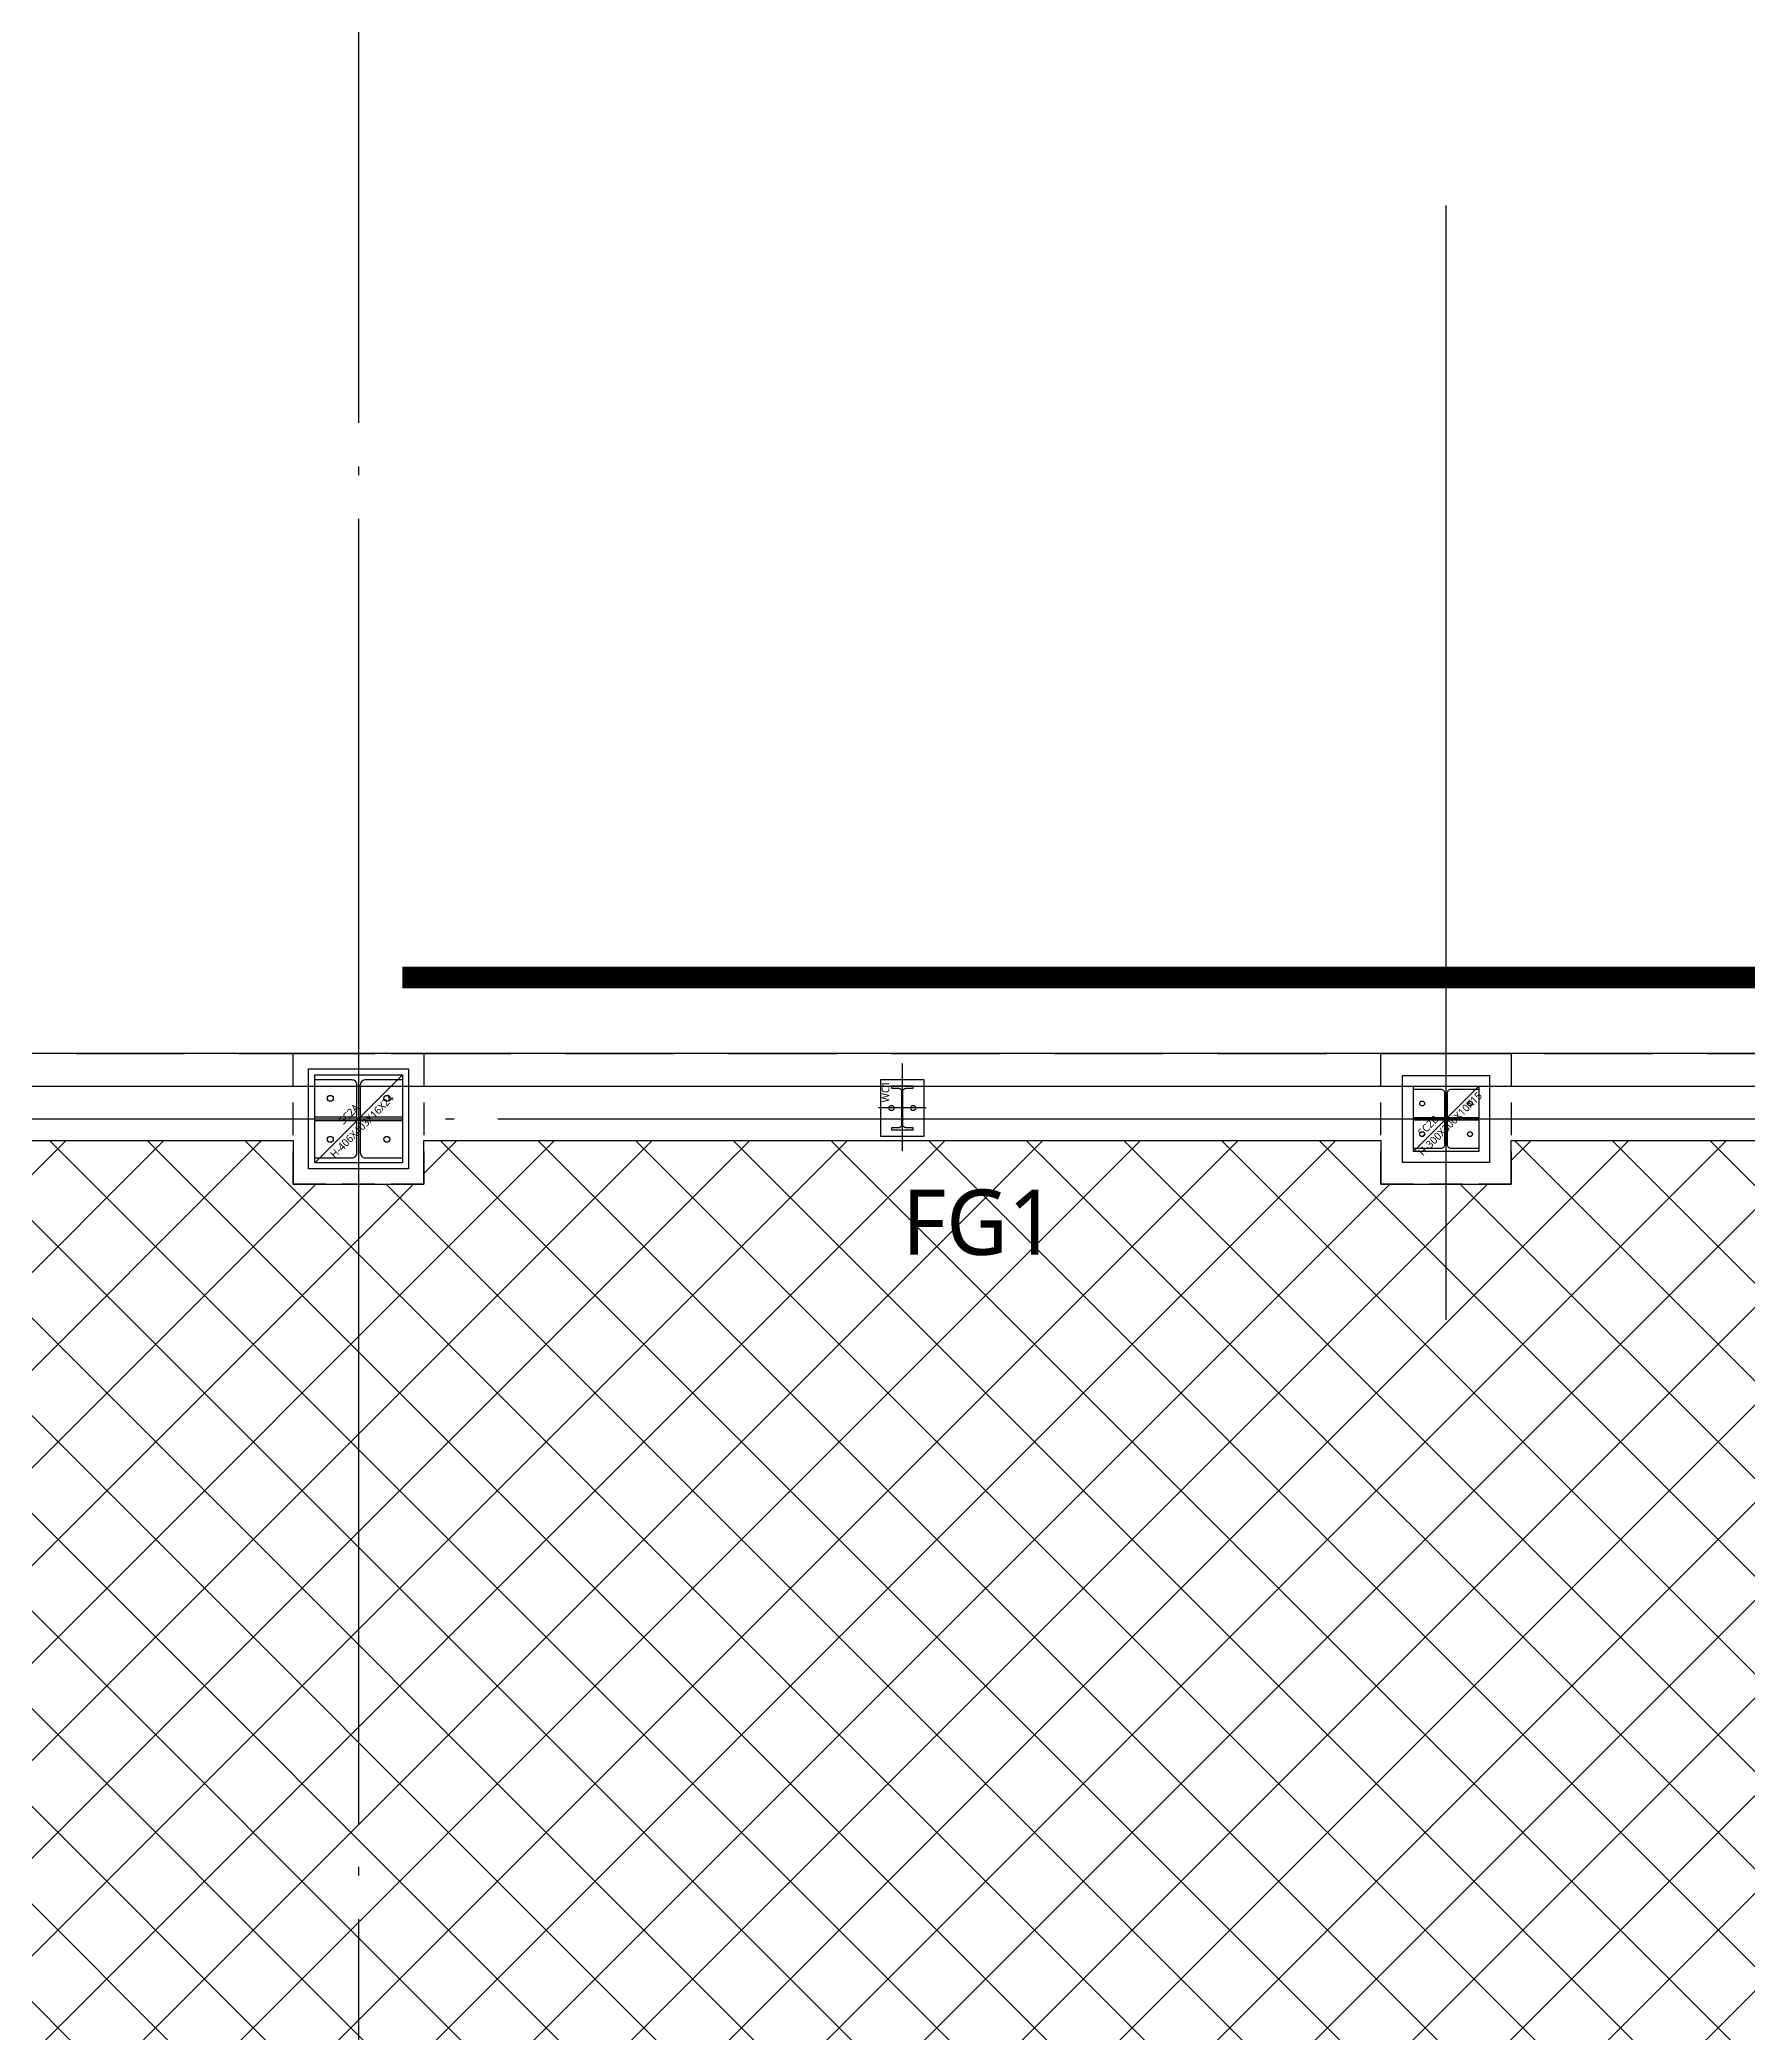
# Model space of a CAD drawing. Header units: millimetres. Extents: x -734060 to 504600, y -7739 to 118800.
# Drawn here: x 101035 to 108884, y 81700 to 90862 of the extents above; entities that cross this region are included whole.
import ezdxf
from ezdxf.enums import TextEntityAlignment as Align

# ---------------------------------------------------------------- set-up
doc = ezdxf.new("R2010")
doc.units = ezdxf.units.MM
doc.header["$LTSCALE"] = 200
for name, pattern in [('CEN-GAUN', [32.2, 30, -1, 0.2, -1]), ('CONTINOUS', [0]), ('H3', [3, 2, -1]), ('HID', [2.3, 1.5, -0.8]), ('HID2-GAUN', [3.75, 2.5, -1.25]), ('HIDDEN', [0.375, 0.25, -0.125]), ('PHANTOM2', [1.25, 0.625, -0.125, 0.125, -0.125, 0.125, -0.125])]:
    doc.linetypes.add(name, pattern=pattern)
doc.layers.get('DEFPOINTS').update_dxf_attribs({"color": 137})
for name, color, linetype in [('0-기초', 4, 'H3'), ('09GIRDER', 2, 'Continuous'), ('CEN', 1, 'CEN-GAUN'), ('G', 3, 'Continuous'), ('Slab Line', 7, 'Continuous'), ('STEEL BASE', 13, 'Continuous'), ('WAL', 3, 'Continuous'), ('Z-하부구조체', 6, 'HIDDEN'), ('브레이싱', 8, 'Continuous')]:
    doc.layers.add(name, color=color, linetype=linetype)
doc.layers.add('TEMP', color=171, linetype='Continuous', plot=False)
doc.styles.add('스타일1', font='malgun.ttf')
doc.styles.add('울릉도L', font='malgun.ttf')

# ---------------------------------------------------------------- blocks, each defined once
blk = doc.blocks.new('X-S-PDH')
at = {"layer": 'Z-하부구조체', "color": 251, "ltscale": 3}
for points in [[(60700, 300), (61300, 300), (61300, -300), (60700, -300)], [(65700, 300), (66300, 300), (66300, -300), (65700, -300)]]:
    blk.add_lwpolyline(points, close=True, dxfattribs=at)
blk = doc.blocks.new('S-WC1')
at = {"layer": 'DEFPOINTS'}
for p, q in [((0, 205), (0, -199)), ((110, 0), (-110, 0))]:
    blk.add_line(p, q, dxfattribs=at)
at = {"layer": 'STEEL BASE'}
blk.add_lwpolyline([(100, 130), (-100, 130), (-100, -130), (100, -130)], close=True, dxfattribs=at)
for centre in [(-50, 0), (50, 0)]:
    blk.add_circle(centre, 12, dxfattribs=at)
at = {"layer": 'WAL'}
blk.add_lwpolyline([(50, -100), (50, -91), (16, -91, -0.414214), (3, -78), (3, 78, -0.414214), (16, 91), (50, 91), (50, 100), (-50, 100), (-50, 91), (-16, 91, -0.414214), (-3, 78), (-3, -78, -0.414214), (-16, -91), (-50, -91), (-50, -100)], format="xyb", close=True, dxfattribs=at)
at = {"layer": 'TEMP', "style": '스타일1'}
blk.add_text('WC1', height=35, rotation=90, dxfattribs=at).set_placement((-59.6, 26))
blk = doc.blocks.new('S-SC2A')
at = {"layer": '09GIRDER'}
blk.add_lwpolyline([(-201.5, -203), (-201.5, -179), (-30, -179, 0.414214), (-8, -157), (-8, 157, 0.414214), (-30, 179), (-201.5, 179), (-201.5, 203), (201.5, 203), (201.5, 179), (30, 179, 0.414214), (8, 157), (8, -157, 0.414214), (30, -179), (201.5, -179), (201.5, -203)], format="xyb", close=True, dxfattribs=at)
at = {"layer": 'DEFPOINTS'}
blk.add_line((-201.5, -203), (201.5, 203), dxfattribs=at)
blk.add_lwpolyline([(-201.5, 203), (201.5, 203), (201.5, -203), (-201.5, -203)], close=True, dxfattribs=at)
at = {"layer": 'STEEL BASE'}
for points in [[(-230, 230), (230, 230), (230, -230), (-230, -230)], [(-201.5, 9.5), (-8, 9.5), (-8, -9.5), (-201.5, -9.5)], [(8, 9.5), (201.5, 9.5), (201.5, -9.5), (8, -9.5)]]:
    blk.add_lwpolyline(points, close=True, dxfattribs=at)
for centre in [(-130, 94.2), (130, 94.2), (-130, -94.2), (130, -94.2)]:
    blk.add_circle(centre, 13.5, dxfattribs=at)
at = {"layer": 'DEFPOINTS', "style": '스타일1'}
for s, p in [('H-406X403X16X24', (15.6, -33.5)), ('SC2A', (-44.5, 22))]:
    blk.add_text(s, height=35, rotation=45, dxfattribs=at).set_placement(p, align=Align.MIDDLE_CENTER)
blk = doc.blocks.new('S-SC2B')
at = {"layer": '09GIRDER'}
blk.add_lwpolyline([(-150, -150), (-150, -135), (-23, -135, 0.414214), (-5, -117), (-5, 117, 0.414214), (-23, 135), (-150, 135), (-150, 150), (150, 150), (150, 135), (23, 135, 0.414214), (5, 117), (5, -117, 0.414214), (23, -135), (150, -135), (150, -150)], format="xyb", close=True, dxfattribs=at)
at = {"layer": 'DEFPOINTS'}
blk.add_line((-150, -150), (150, 150), dxfattribs=at)
blk.add_lwpolyline([(-150, 150), (150, 150), (150, -150), (-150, -150)], close=True, dxfattribs=at)
at = {"layer": 'STEEL BASE'}
for points in [[(-200, 200), (200, 200), (200, -200), (-200, -200)], [(-150, 6), (-5, 6), (-5, -6), (-150, -6)], [(5, 6), (150, 6), (150, -6), (5, -6)]]:
    blk.add_lwpolyline(points, close=True, dxfattribs=at)
for centre in [(-110, 70.5), (110, 70.5), (-110, -70.5), (110, -70.5)]:
    blk.add_circle(centre, 11, dxfattribs=at)
at = {"layer": 'DEFPOINTS', "style": '스타일1'}
blk.add_text('H-300X300X10X15', height=35, rotation=45, dxfattribs=at).set_placement((18.7, -22.5), align=Align.MIDDLE_CENTER)
blk.add_text('SC2B', height=35, rotation=45, dxfattribs=at).set_placement((-108.6, -82.9))
blk = doc.blocks.new('x-stu-1Fcol')
for name, p in [('S-SC2A', (61000, 0)), ('S-WC1', (63500, 50)), ('S-SC2B', (66000, 0))]:
    blk.add_blockref(name, p)

msp = doc.modelspace()

# ---------------------------------------------------------------- hatches: boundary and pattern name
at = {"layer": '0-기초', "linetype": 'CONTINOUS', "ltscale": 3}
h = msp.add_hatch(dxfattribs=at)
h.set_pattern_fill('ANSI37', color=252, scale=100)
h.set_pattern_definition([(45, (336400, 0), (-224.5064, 224.5064), []), (135, (336400, 0), (-224.5064, -224.5064), [])])
h.paths.add_polyline_path([(112200, 73200), (112400, 73200), (112400, 77100), (112200, 77100), (112200, 77700), (112400, 77700), (112400, 81100), (112200, 81100), (112200, 81700), (112400, 81700), (112400, 85800), (107800, 85800), (107800, 85600), (107200, 85600), (107200, 85800), (102800, 85800), (102800, 85600), (102200, 85600), (102200, 85800), (97300, 85800), (97300, 85600), (96700, 85600), (96700, 85800), (91800, 85800), (91800, 85600), (91200, 85600), (91200, 71700), (112400, 71700), (112400, 72600), (112200, 72600)])

# ---------------------------------------------------------------- linework, layer by layer
at = {"layer": 'CEN'}
for p, q in [((102500, 95100), (102500, 32900)), ((107500, 84975), (107500, 90100)), ((32300, 85900), (117500, 85900))]:
    msp.add_line(p, q, dxfattribs=at)
at = {"layer": 'DEFPOINTS'}
msp.add_lwpolyline([(41350, 86050), (112650, 86050), (112650, 42750), (41350, 42750)], close=True, dxfattribs=at)
at = {"layer": 'G', "color": 7, "linetype": 'HID2-GAUN'}
msp.add_lwpolyline([(41200, 86200), (112800, 86200), (112800, 42600), (41200, 42600)], close=True, dxfattribs=at)
at = {"layer": 'G', "color": 252, "linetype": 'HID'}
for points in [[(97300, 85800), (102200, 85800)], [(102800, 85800), (107200, 85800)], [(107800, 85800), (112200, 85800)]]:
    msp.add_lwpolyline(points, dxfattribs=at)
at = {"layer": 'Slab Line'}
for points in [[(112800, 86200), (41200, 86200), (41200, 42600), (112800, 42600), (113100, 42600), (113100, 56870), (112800, 56870)], [(97300, 85800), (102200, 85800)], [(102200, 85800), (102200, 85600), (102800, 85600), (102800, 85800)], [(102800, 85800), (107200, 85800)], [(107200, 85800), (107200, 85600), (107800, 85600), (107800, 85800)], [(107800, 85800), (112200, 85800)]]:
    msp.add_lwpolyline(points, dxfattribs=at)
at = {"layer": '브레이싱', "linetype": 'PHANTOM2', "ltscale": 10, "const_width": 100}
msp.add_lwpolyline([(112298.5, 86550), (102701.5, 86550)], dxfattribs=at)

# ---------------------------------------------------------------- block references
for name in ['X-S-PDH', 'x-stu-1Fcol']:
    msp.add_blockref(name, (41500, 85900))

# ---------------------------------------------------------------- texts
at = {"layer": 'DEFPOINTS', "style": '울릉도L'}
msp.add_text('FG1', height=300, dxfattribs=at).set_placement((105354.291, 85274.667, 0), align=Align.CENTER)

doc.saveas('drawing.dxf')
